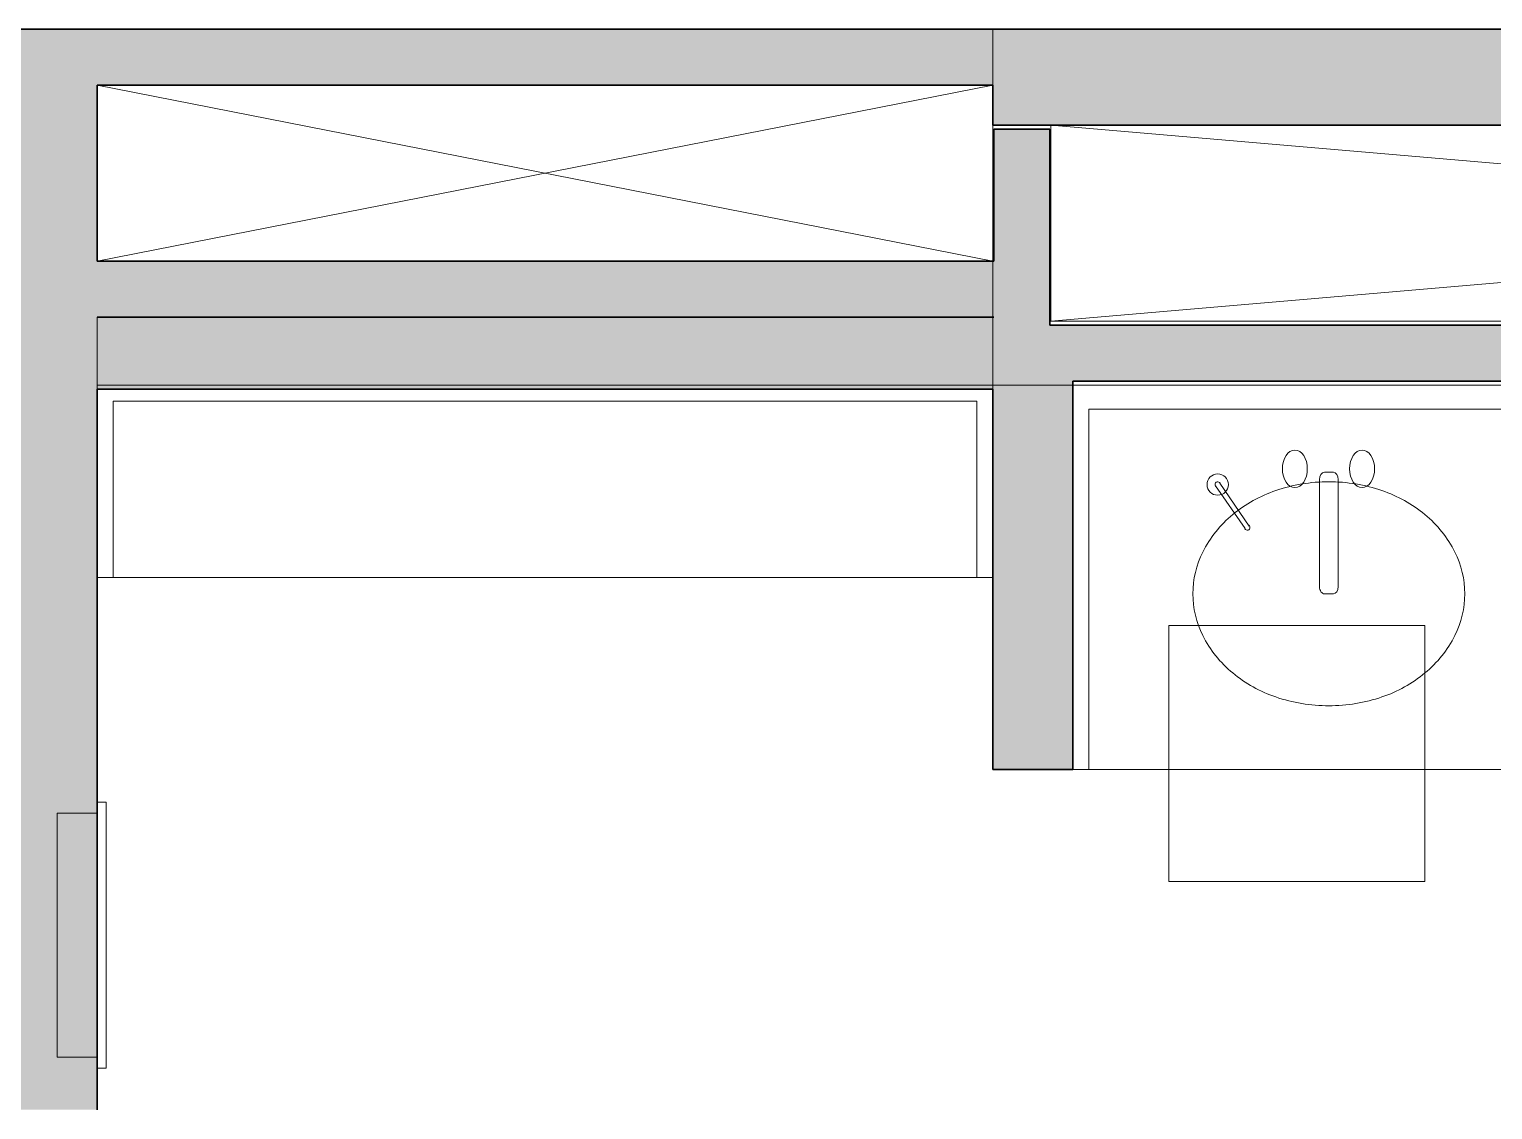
# Model space of a CAD drawing. Header units: inches. Extents: x 587 to 1284, y 1170 to 2052.
# Drawn here: x 1037.8 to 1129.2, y 1170.5 to 1238 of the extents above; entities that cross this region are included whole.
import ezdxf

# ---------------------------------------------------------------- set-up
doc = ezdxf.new("R2010")
doc.units = ezdxf.units.IN
doc.header["$MEASUREMENT"] = 0
for name, color, linetype, lineweight in [('A-WALL', 113, 'Continuous', 18), ('A-WALL-PATT', 111, 'Continuous', 18), ('CORE', 7, 'Continuous', 9), ('I-WALL', 2, 'Continuous', 18), ('Victor Bldg - 7th Floor_LINK_dwg', 8, 'Continuous', 9)]:
    doc.layers.add(name, color=color, linetype=linetype, lineweight=lineweight)

# ---------------------------------------------------------------- blocks, each defined once
blk = doc.blocks.new('Victor Bldg - 7th Floor_LINK_dwg_AH13F-7747248-Level 07  POWER _ SIGNAL')
at = {"layer": 'CORE'}
for p, q in [((1118.419, 1209.863), (1118.419, 1203.168)), ((1119.289, 1210.313), (1118.719, 1210.313)), ((1119.589, 1203.168), (1119.589, 1209.863)), ((1118.719, 1202.718), (1119.289, 1202.718))]:
    blk.add_line(p, q, dxfattribs=at)
for centre in [(1116.875, 1210.531), (1121.08, 1210.531)]:
    blk.add_ellipse(centre, major_axis=(0, 1.17), ratio=0.666667, dxfattribs=at)
for centre, start_param, end_param in [((1118.719, 1209.863), 0, 1.570796), ((1119.289, 1209.863), 4.712389, 6.283185), ((1118.719, 1203.168), 1.570796, 3.141593), ((1119.289, 1203.168), 3.141593, 4.712389)]:
    blk.add_ellipse(centre, major_axis=(0, 0.45), ratio=0.666667, start_param=start_param, end_param=end_param, dxfattribs=at)
blk = doc.blocks.new('Victor Bldg - 7th Floor_LINK_dwg-6972240-Level 07  POWER _ SIGNAL')
at = {"layer": 'CORE'}
for p, q in [((1112.183, 1209.635), (1114.026, 1206.955)), ((1111.919, 1209.474), (1113.762, 1206.794)), ((1098, 1203.75), (1042, 1203.75))]:
    blk.add_line(p, q, dxfattribs=at)
at = {"layer": 'CORE', "flags": 128}
for points in [[(1283.868, 1238), (1248, 1238), (1098, 1238), (829, 1238), (829, 1170.481)], [(1248, 1238), (1248, 1215.75), (1098, 1215.75), (1098, 1238)], [(1042, 1234.5), (1042, 1223.5), (1098, 1223.5), (1042, 1234.5), (1098, 1234.5), (1042, 1223.5)], [(1101.625, 1219.75), (1244.375, 1219.75), (1101.625, 1232), (1244.375, 1232), (1101.625, 1219.75), (1101.625, 1232)], [(1098, 1220), (1042, 1220), (1042, 1170.481)], [(1103, 1191.75), (1103, 1215.75), (1103, 1191.75), (1098, 1191.75), (1098, 1215.75), (1042, 1215.75)], [(1243, 1191.75), (1103, 1191.75), (1098, 1191.75), (1098, 1215.75)], [(1097, 1203.75), (1097, 1214.75), (1043, 1214.75), (1043, 1203.75)], [(1104, 1191.75), (1104, 1214.25), (1242, 1214.25), (1242, 1191.75)], [(1042, 1189.694), (1042.563, 1189.694), (1042.563, 1173.069), (1042, 1173.069)]]:
    blk.add_lwpolyline(points, dxfattribs=at)
for points in [[(1109, 1184.75), (1125, 1184.75), (1125, 1200.75), (1109, 1200.75)], [(1039.5, 1189.007), (1042, 1189.007), (1042, 1173.757), (1039.5, 1173.757)]]:
    blk.add_lwpolyline(points, close=True, dxfattribs=at)
at = {"layer": 'CORE'}
blk.add_circle((1112.054, 1209.551), 0.667, dxfattribs=at)
for centre, radius, start, end in [((1112.054, 1209.551), 0.167, 11.68289, 236.84227), ((1119, 1199.43), 10.293, 90, 108.83538), ((1119, 1199.43), 10.293, 71.16462, 90), ((1118.45, 1201.042), 8.59, 108.83538, 129.47246), ((1119.55, 1201.042), 8.59, 50.52754, 71.16462), ((1117.605, 1202.068), 7.261, 129.47246, 153.29881), ((1113.901, 1206.864), 0.167, 192.19142, 57.3508), ((1120.395, 1202.068), 7.261, 26.70119, 50.52754), ((1116.303, 1202.723), 5.803, 153.29881, 180), ((1121.697, 1202.723), 5.803, 0, 26.70119), ((1116.303, 1202.723), 5.803, 180, 206.70119), ((1121.697, 1202.723), 5.803, 333.29881, 0), ((1117.605, 1203.378), 7.261, 206.70119, 230.52754), ((1120.395, 1203.378), 7.261, 309.47246, 333.29881), ((1118.45, 1204.404), 8.59, 230.52754, 251.16462), ((1119.55, 1204.404), 8.59, 288.83538, 309.47246), ((1119, 1206.016), 10.293, 251.16462, 270), ((1119, 1206.016), 10.293, 270, 288.83538)]:
    blk.add_arc(centre, radius, start, end, dxfattribs=at)
blk.add_blockref('Victor Bldg - 7th Floor_LINK_dwg_AH13F-7747248-Level 07  POWER _ SIGNAL', (0, 0))

msp = doc.modelspace()

# ---------------------------------------------------------------- hatches: boundary and pattern name
at = {"layer": 'A-WALL-PATT', "lineweight": 9}
for points in [[(1042, 1234.5), (1098, 1234.5), (1098, 1238), (838, 1238), (838, 1234.5), (1036, 1234.5)], [(1244.438, 1232), (1248, 1232), (1248, 1238), (1098, 1238), (1098, 1232), (1109.711, 1232)], [(1036, 1170.481), (1042, 1170.481), (1042, 1234.5), (1036, 1234.5)], [(1098.063, 1219.5), (1101.563, 1219.5), (1101.563, 1231.75), (1098.063, 1231.75), (1098.063, 1220)], [(1098.063, 1220), (1098.063, 1223.5), (1042, 1223.5), (1042, 1220), (1098, 1220)], [(1098, 1215.5), (1098.063, 1215.5), (1098.063, 1220), (1042, 1220), (1042, 1215.5)], [(1101.563, 1216), (1244.438, 1216), (1244.438, 1219.5), (1098.063, 1219.5), (1098.063, 1216)], [(1103, 1191.75), (1103, 1216), (1098.063, 1216), (1098.063, 1215.5), (1098, 1215.5), (1098, 1191.75), (1098.063, 1191.75)]]:
    msp.add_hatch(color=7, dxfattribs=at).paths.add_polyline_path(points, flags=0)

# ---------------------------------------------------------------- linework, layer by layer
at = {"layer": 'A-WALL', "color": 8, "lineweight": 30}
for p, q in [((1098.063, 1220), (1042, 1220)), ((1042, 1215.5), (1098, 1215.5))]:
    msp.add_line(p, q, dxfattribs=at)
at = {"layer": 'I-WALL', "color": 8, "lineweight": 30}
for p, q in [((1283.868, 1238), (829, 1238)), ((1042, 1223.5), (1042, 1234.5)), ((1042, 1234.5), (1098, 1234.5)), ((1098, 1234.5), (1098, 1232)), ((1098, 1232), (1244.438, 1232)), ((1098.063, 1231.75), (1098.063, 1223.5)), ((1101.563, 1231.75), (1098.063, 1231.75)), ((1101.563, 1219.5), (1101.563, 1231.75)), ((1098.063, 1223.5), (1042, 1223.5)), ((1042, 1220), (1098.063, 1220)), ((1244.438, 1219.5), (1101.563, 1219.5)), ((1103, 1216), (1243, 1216)), ((1103, 1191.75), (1103, 1216)), ((1042, 1170.481), (1042, 1215.5)), ((1098, 1215.5), (1098, 1191.75)), ((1098, 1191.75), (1103, 1191.75))]:
    msp.add_line(p, q, dxfattribs=at)

# ---------------------------------------------------------------- block references
at = {"layer": 'Victor Bldg - 7th Floor_LINK_dwg', "color": 7}
msp.add_blockref('Victor Bldg - 7th Floor_LINK_dwg-6972240-Level 07  POWER _ SIGNAL', (0, 0), dxfattribs=at)

doc.saveas('drawing.dxf')
